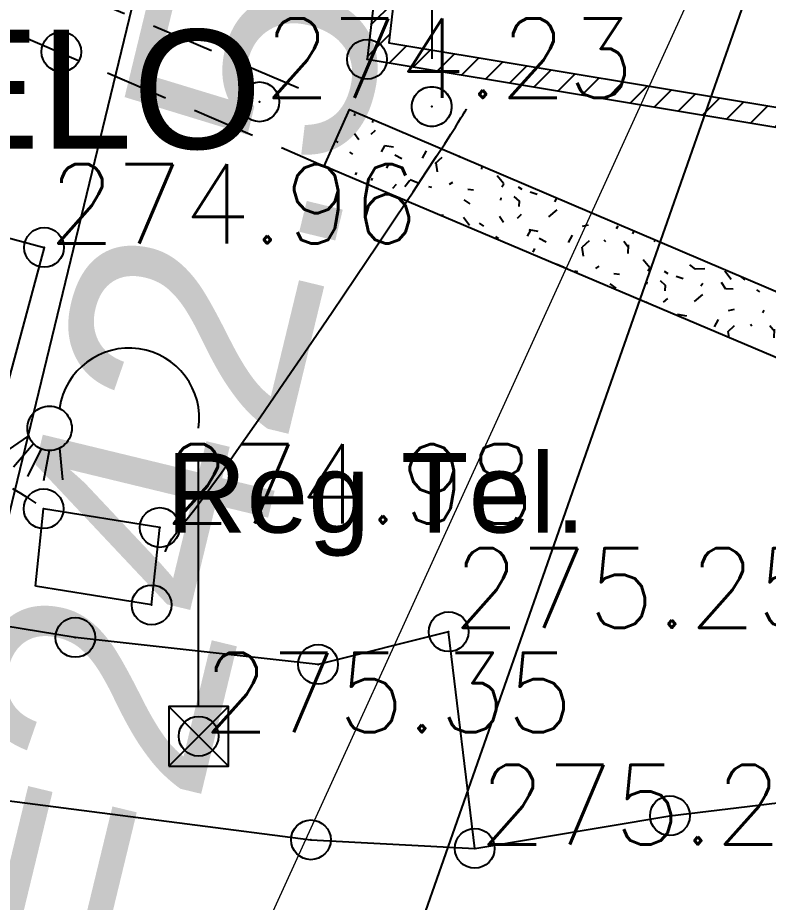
# Model space of a CAD drawing. Header units: millimetres. Extents: x 524954 to 526204, y 9523489 to 9524010.
# Drawn here: x 525437.67 to 525447.11, y 9523687.3 to 9523698.43 of the extents above; entities that cross this region are included whole.
import ezdxf
from ezdxf.enums import TextEntityAlignment as Align

# ---------------------------------------------------------------- set-up
doc = ezdxf.new("R2010")
doc.units = ezdxf.units.MM
doc.header["$PDMODE"] = 32
doc.header["$PDSIZE"] = 0.5
doc.linetypes.add('CACHE2', pattern=[4.7625, 3.175, -1.5875])
for name, color, linetype in [('Bati', 6, 'Continuous'), ('Bati_H', 1, 'Continuous'), ('Bord_Route_Existante', 6, 'Continuous'), ('Caniveau', 5, 'CACHE2'), ('Cloture', 7, 'Continuous'), ('CN_05_00', 6, 'Continuous'), ('Murs', 1, 'Continuous'), ('Regard', 5, 'Continuous'), ("Route - Bretelle d'entrée - Textes - Arcs", 5, 'Continuous'), ('Route - Bretelle de sortie - Construction', 7, 'Continuous'), ('Route - Bretelle de sortie - Textes - Arcs', 7, 'Continuous'), ('Réseau_Electrique', 1, 'CACHE2'), ('TopoAlt', 3, 'Continuous'), ('TOPOJIS', 7, 'Continuous'), ('Toponomie', 7, 'CACHE2')]:
    doc.layers.add(name, color=color, linetype=linetype)
doc.layers.add('Bord_Route_Existante_POLY3D', color=6, linetype='Continuous', plot=False)
doc.layers.add('Trottoir', color=7, linetype='Continuous', true_color=0xff6666)
doc.styles.add('Affichages route', font='arial.ttf', dxfattribs={"height": 0.5})
doc.styles.add('Cotation', font='arial.ttf')
doc.styles.add('Simplex 1.0', font='Simplex.shx', dxfattribs={"width": 0.99, "height": 1})
doc.styles.get("Standard").update_dxf_attribs({"font": 'arial.ttf'})
doc.dimstyles.new('BRAZZAVILLE', dxfattribs={"dimtxt": 0.15, "dimasz": 0.2, "dimexe": 0.5, "dimexo": 0.5, "dimgap": 0.5, "dimtad": 0, "dimzin": 0, "dimdsep": 46, "dimtxsty": 'Cotation', "dimsah": 1, "dimcen": 0.1, "dimse1": 1, "dimse2": 1, "dimclrd": 1, "dimclre": 256, "dimclrt": 1, "dimaunit": 2, "dimazin": 0, "dimtfac": 1, "dimtdec": 4, "dimtofl": 0, "dimtmove": 0, "dimatfit": 1, "dimfxl": 1, "dimtolj": 1, "dimtzin": 0, "dimlwd": 0, "dimlwe": 0, "dimarcsym": 0})

# ---------------------------------------------------------------- blocks, each defined once
blk = doc.blocks.new('TCPOINT M')
at = {"color": 0}
blk.add_point((0, 0), dxfattribs=at)
at = {"layer": 'TopoAlt', "style": 'Simplex 1.0', "width": 0.99}
blk.add_attdef('ALT', (0.15, 0.15), '', height=1, dxfattribs=at)
blk = doc.blocks.new('e004')
at = {"color": 0}
blk.add_line((0, 3.777478), (0, 0.25), dxfattribs=at)
for points in [[(-1.096503, 3.137365), (-1.096503, 3.412949), (1.096503, 4.142007), (1.096503, 4.417591)], [(-1.096503, 2.861781), (-1.096503, 3.137365), (1.096503, 3.866423), (1.096503, 4.142007)]]:
    blk.add_lwpolyline(points, dxfattribs=at)
blk.add_circle((0, 0), 0.25, dxfattribs=at)
blk = doc.blocks.new('l006')
at = {"color": 0, "linetype": 'Continuous'}
for p, q in [((-0.374983, 0.374983), (0.374983, -0.374983)), ((0.374983, 0.374983), (-0.374983, -0.374983))]:
    blk.add_line(p, q, dxfattribs=at)
at = {"color": 0}
for points in [[(0, 0.374983), (0, 3.874983)], [(-2.13811, 3.780655), (-2.462092, 3.556373)], [(-2.076053, 3.680811), (-2.327604, 3.38372)], [(-1.982361, 3.616916), (-2.1506, 3.266515)], [(-1.881771, 3.595557), (-1.952051, 3.211468)], [(-1.751571, 3.624204), (-1.711147, 3.227417)]]:
    blk.add_lwpolyline(points, dxfattribs=at)
at = {"color": 0, "linetype": 'Continuous'}
blk.add_lwpolyline([(-0.374983, -0.374983), (0.374983, -0.374983), (0.374983, 0.374983), (-0.374983, 0.374983)], close=True, dxfattribs=at)
at = {"color": 0}
blk.add_circle((-1.875, 3.874983), 0.279508, dxfattribs=at)
blk.add_arc((-0.875, 3.999983), 0.883883, 351.869898, 171.869898, dxfattribs=at)
blk = doc.blocks.new('*D61')
at = {"layer": 'Defpoints', "color": 0, "transparency": 16777216}
for p in [(525446.579, 9523699.692), (525365.743, 9523685.911), (525427.473, 9523657.774)]:
    blk.add_point(p, dxfattribs=at)
at = {"layer": 'Route - Bretelle de sortie - Construction', "color": 1, "lineweight": 0, "transparency": 16777216}
for p, q in [((525365.951, 9523686.366), (525385.057, 9523728.283)), ((525387.579, 9523726.584), (525399.8, 9523721.013)), ((525443.849, 9523700.936), (525431.628, 9523706.506)), ((525427.68, 9523658.229), (525446.786, 9523700.147))]:
    blk.add_line(p, q, dxfattribs=at)
at = {"layer": 'Route - Bretelle de sortie - Construction', "color": 1, "transparency": 16777216}
for points in [[(525387.786, 9523727.039), (525387.372, 9523726.129), (525384.849, 9523727.828)], [(525444.056, 9523701.391), (525443.642, 9523700.481), (525446.579, 9523699.692)]]:
    blk.add_solid(points, dxfattribs=at)
at = {"layer": 'Route - Bretelle de sortie - Construction', "color": 1, "transparency": 16777216, "insert": (525415.714, 9523713.76), "char_height": 3, "attachment_point": 5, "rotation": 335.4966, "style": 'Cotation'}
blk.add_mtext("\\A1;Zone d'acélération\\P70.00 m", dxfattribs=at)

msp = doc.modelspace()

# ---------------------------------------------------------------- hatches: boundary and pattern name
at = {"layer": 'Bati_H'}
h = msp.add_hatch(dxfattribs=at)
h.set_pattern_fill('_U', color=256, scale=2, angle=-60.1197, style=0, pattern_type=0)
h.set_pattern_definition([(299.88032054, (0, 0), (1.73413582814, 0.99637991226), [])])
h.paths.add_polyline_path([(525438, 9523695.543), (525437.343, 9523693.111), (525432.769, 9523694.21), (525433.468, 9523696.796), (525433.461, 9523696.769)])
at = {"layer": 'Caniveau', "linetype": 'ByBlock', "ltscale": 0.25}
h = msp.add_hatch(dxfattribs=at)
h.set_pattern_fill('HAIE', color=256, scale=1.5, angle=15, style=0)
h.set_pattern_definition([(124.29004622, (1.014315, 0.277555), (-15.293218087377, 22.30173716473923), [0.0905085, -31.69392165]), (176.565051177, (0.2734, 1.4903), (-1.448888739435, -0.388228567652), [0.094695, -4.64872149026]), (121.927513064, (0.17885, 1.496014), (-10.8425263371845, 17.28263934204195), [0.10269, -35.95975584045]), (126.250505507, (0.631744, 0.169275), (-4.8389203171242, 6.4679865618761), [0.1297425, -28.8400693737]), (43.4429286244, (0.21172, 0.96068), (13.6084047277852, 12.96384668075138), [0.11664, -40.82539219185]), (98.6598082541, (0.22912, 0.84592), (-0.3882285676543, 1.448888739434), [0.11607, -13.4670077072]), (43.0724869359, (0.83904, 1.70824), (16.1179536390994, 15.18919255559585), [0.0726255, -25.4273745]), (84.4439547804, (1.2538, 0.40807), (0.2842030364745, 4.7348947859612), [0.07305, -12.74295561798]), (137.905242923, (1.256676, 0.479656), (-4.0624631818282, 3.57020908299136), [0.086475, -30.28621009695]), (150, (1.2926, 0.6264), (-1.44888873943, -0.38822856765), [0.0544155, -2.06690484356]), (171.250505507, (1.131025, 1.543215), (-25.89981980446587, 3.93056409362894), [0.116805, -40.85269585125]), (60, (0.9734, 1.4876), (-0.38822856765, 1.44888873943), [0.084633, -2.03668734356]), (63.3664606634, (1.04099, 1.2846), (7.0363926348268, 14.3087098890701), [0.05142, -18.0109718682]), (49.6951535312, (1.11781, 1.03094), (11.7712874207194, 14.02450685250895), [0.067575, -23.6495074512]), (143.290163192, (0.422714, 1.609965), (-7.7366977959753, 5.69152942658283), [0.06918, -36.2419753107]), (87.2553283749, (0.785944, 0.848996), (1.60119268767716, 34.5931522410971), [0.11217, -39.2610442452]), (130.346175942, (0.79134, 0.96101), (-2.2253458747472, 2.50954891121583), [0.08988, -31.4458140624]), (130.016893478, (1.06139, 0.69732), (-2.2253458747352, 2.5095489112154), [0.13194, -24.6974780358]), (56.1859251657, (1.03597, 0.65945), (1.060660171784, 1.837117307093), [0.045405, -15.89981371905]), (78.434948823, (1.0232, 0.49226), (-0.388228567653, 1.448888739434), [0.0286695, -3.32543246625]), (146.185925166, (0.63713, 0.44636), (-1.8371173070985, 1.0606601717743), [0.090855, -15.85436371905]), (174.44395478, (0.67993, 0.61705), (-4.7348947859592, 0.2842030365075), [0.073053, -12.74295261798]), (34.7988763545, (0.392334, 0.69927), (14.38486186310108, 10.06606920187948), [0.050085, -39.8059057668]), (131.565051177, (0.5082, 1.0268), (-1.837117307086, 1.060660171782), [0.0286695, -3.32543246625]), (60, (0.6443, 1.196), (-0.38822856765, 1.44888873943), [0.0362775, -2.08504284356]), (71.309932474, (0.8487, 1.12684), (0.672431604126, 3.28600604652), [0.0308685, -5.3774584132]), (146.185925166, (0.60991, 1.45669), (-1.8371173070985, 1.0606601717743), [0.045465, -15.89975371905]), (15, (0.216, 1.2225), (-0.38822856765, 1.44888873943), [0.075, -1.425]), (161.309932474, (0.03296, 0.1739), (-3.28600604652, 0.672431604126), [0.092355, -5.3159719132]), (158.130102354, (-0.01632, 0.7048), (-5.123123353604, 1.73309177592), [0.106836, -7.393164]), (51.3843518158, (-0.178414, 0.66585), (4.63086925477394, 5.8995804889095), [0.1008255, -35.3004456636]), (151.73570459, (-0.18076, 0.988105), (-29.0056483458238, 15.52167400838734), [0.099864, -34.91798859]), (40.7099537808, (-0.21255, 1.33803), (2.5095489112126, 2.2253458747396), [0.13764, -44.81233219125]), (142.405356631, (0.18647, 0.29455), (-19.53585877371486, 14.9532679362278), [0.0915, -32.0099018385]), (60, (0.2564, 0.0833), (-0.38822856765, 1.44888873943), [0.0423165, -2.07900384355]), (168.434948823, (0.15775, 0.6497), (-1.448888739433, -0.388228567656), [0.0381525, -3.31594946625]), (182.471192291, (0.30467, 0.29967), (-7.632672264823, -0.492254098855), [0.11832, -13.71099668593]), (60, (0.0374, 1.0194), (-0.38822856765, 1.44888873943), [0.1060665, -2.01525384356])])
h.paths.add_polyline_path([(525441.546, 9523696.558), (525457.897, 9523689.63), (525458.222, 9523690.29), (525441.842, 9523697.279)])
at = {"layer": 'Murs'}
h = msp.add_hatch(dxfattribs=at)
h.set_pattern_fill('_U', color=256, scale=0.25, angle=45, style=0, pattern_type=0)
h.set_pattern_definition([(45, (0, 0), (-0.1767766952966, 0.1767766952966), [])])
h.paths.add_polyline_path([(525522.555, 9523687.796), (525522.639, 9523687.56), (525524.417, 9523688.127), (525534.444, 9523697.48), (525538.88, 9523701.582), (525556.931, 9523721.969), (525565.292, 9523745.035), (525568.286, 9523770.89), (525545.427, 9523933.532), (525528.838, 9523924.181), (525528.961, 9523923.963), (525545.231, 9523933.134), (525568.034, 9523770.886), (525565.047, 9523745.093), (525556.712, 9523722.099), (525538.701, 9523701.757), (525534.274, 9523697.663), (525524.287, 9523688.348)])
edge = h.paths.add_edge_path()
edge.add_arc((525513.309, 9523684.532), 4.988, 18.2796, 21.1532)
edge.add_line((525517.961, 9523686.332), (525517.818, 9523686.286))
edge.add_arc((525522.648, 9523687.534), 4.988, 194.4849, 197.358)
edge.add_line((525517.887, 9523686.046), (525518.045, 9523686.096))
h.paths.add_polyline_path([(525458.446, 9523694.792), (525458.399, 9523694.546), (525477.143, 9523690.173), (525481.933, 9523689.115), (525509.622, 9523683.346), (525511.515, 9523684.015), (525513.294, 9523684.582), (525513.225, 9523684.822), (525511.436, 9523684.252), (525509.605, 9523683.605), (525481.985, 9523689.36), (525477.198, 9523690.416), (525458.455, 9523694.789)])
h.paths.add_polyline_path([(525447.773, 9523696.954), (525447.834, 9523697.197), (525447.731, 9523697.22), (525442.338, 9523698.118), (525447.975, 9523746.854), (525452.972, 9523788.945), (525457.062, 9523821.504), (525456.814, 9523821.536), (525452.724, 9523788.976), (525447.727, 9523746.883), (525442.062, 9523697.91), (525447.683, 9523696.975)])

# ---------------------------------------------------------------- linework, layer by layer
at = {"layer": 'Bati', "flags": 128}
msp.add_lwpolyline([(525438, 9523695.543), (525437.343, 9523693.111), (525432.769, 9523694.21), (525433.468, 9523696.796), (525433.461, 9523696.769)], close=True, dxfattribs=at)
at = {"layer": 'Bord_Route_Existante', "flags": 128}
msp.add_lwpolyline([(525346.028, 9523732.316), (525354.526, 9523727.648), (525363.335, 9523722.699), (525371.321, 9523718.172), (525376.652, 9523715.38), (525382.142, 9523712.183), (525395.856, 9523704.828), (525395.856, 9523704.828), (525401.71, 9523701.801), (525409.985, 9523697.903), (525415.84, 9523695.278), (525430.215, 9523690), (525436.684, 9523688.694), (525441.356, 9523688.089), (525443.417, 9523687.982), (525445.872, 9523688.393), (525453.234, 9523689.279), (525457.776, 9523689.385), (525461.814, 9523688.848), (525465.727, 9523687.872)], dxfattribs=at)
at = {"layer": 'Bord_Route_Existante_POLY3D'}
msp.add_polyline3d([(525346.028, 9523732.316, 275.46), (525354.526, 9523727.648, 275.47), (525363.335, 9523722.699, 275.37), (525367, 9523720.706, 275.53), (525371.321, 9523718.172, 275.27), (525376.652, 9523715.38, 275.35), (525382.142, 9523712.183, 275.29), (525395.856, 9523704.828, 275.12), (525401.71, 9523701.801, 275.14), (525409.985, 9523697.903, 275.09), (525415.84, 9523695.278, 275.11), (525429.83, 9523690.162, 275.22), (525430.215, 9523690, 275.11), (525436.684, 9523688.694, 275.19), (525441.356, 9523688.089, 275.23), (525443.417, 9523687.982, 275.24), (525445.872, 9523688.393, 275.25), (525453.234, 9523689.279, 275.18), (525457.776, 9523689.385, 275.17), (525461.814, 9523688.848, 275.18), (525465.727, 9523687.872, 275.24)], dxfattribs=at)
at = {"layer": 'Caniveau', "ltscale": 0.25, "flags": 128}
for points in [[(525399.312, 9523719.279), (525401.378, 9523718.265), (525411.902, 9523719.59), (525412.827, 9523719.669), (525425.042, 9523714.005), (525427.205, 9523711.212), (525431.084, 9523706.232), (525436.322, 9523699.997), (525436.838, 9523699.446), (525438.528, 9523698.693), (525441.418, 9523697.459)], [(525398.471, 9523717.204), (525401.362, 9523717.523), (525412.641, 9523718.932), (525424.455, 9523713.369), (525426.614, 9523710.722), (525430.495, 9523705.754), (525435.745, 9523699.498), (525436.337, 9523698.799), (525441.525, 9523696.567)]]:
    msp.add_lwpolyline(points, dxfattribs=at)
at = {"layer": 'Caniveau', "linetype": 'ByBlock', "ltscale": 0.25, "flags": 128}
msp.add_lwpolyline([(525458.099, 9523689.545), (525441.525, 9523696.567), (525441.842, 9523697.279), (525458.222, 9523690.29), (525458.099, 9523689.545)], dxfattribs=at)
at = {"layer": 'Cloture', "flags": 128}
for points in [[(525456.814, 9523821.536), (525452.724, 9523788.976), (525447.727, 9523746.883), (525442.062, 9523697.91), (525447.683, 9523696.975), (525447.773, 9523696.954)], [(525457.062, 9523821.504), (525452.972, 9523788.945), (525447.975, 9523746.854), (525442.338, 9523698.118), (525447.731, 9523697.22), (525447.834, 9523697.197)]]:
    msp.add_lwpolyline(points, dxfattribs=at)
at = {"layer": 'CN_05_00', "elevation": 275, "flags": 128}
for points in [[(525439.527, 9523691.713), (525439.529, 9523691.72), (525439.553, 9523691.781), (525439.577, 9523691.83), (525439.606, 9523691.876), (525439.647, 9523691.931), (525439.704, 9523692.004), (525439.785, 9523692.107), (525439.895, 9523692.251), (525440.04, 9523692.446), (525440.226, 9523692.704), (525440.456, 9523693.03), (525440.723, 9523693.413), (525441.013, 9523693.834), (525441.317, 9523694.279), (525441.623, 9523694.728), (525441.919, 9523695.166), (525442.195, 9523695.576), (525442.439, 9523695.939), (525442.642, 9523696.244), (525442.807, 9523696.493), (525442.938, 9523696.692), (525443.04, 9523696.848), (525443.116, 9523696.968), (525443.173, 9523697.057), (525443.214, 9523697.123), (525443.244, 9523697.172), (525443.267, 9523697.209), (525443.284, 9523697.237), (525443.296, 9523697.257), (525443.304, 9523697.27), (525443.309, 9523697.278), (525443.312, 9523697.283), (525443.313, 9523697.284), (525443.313, 9523697.284)], [(525437.603, 9523692.511), (525437.704, 9523692.453), (525437.785, 9523692.402), (525437.847, 9523692.359), (525437.895, 9523692.325)]]:
    msp.add_lwpolyline(points, dxfattribs=at)
at = {"layer": 'Regard', "flags": 128}
for points in [[(525437.891, 9523691.282), (525437.994, 9523692.255)], [(525439.455, 9523692.019), (525437.994, 9523692.255)], [(525439.353, 9523691.045), (525439.455, 9523692.019)], [(525439.353, 9523691.045), (525437.891, 9523691.282)]]:
    msp.add_lwpolyline(points, dxfattribs=at)
at = {"layer": "Route - Bretelle d'entrée - Textes - Arcs"}
msp.add_line((525429.352, 9523658.341), (525445.849, 9523726.37), dxfattribs=at)
at = {"layer": 'Route - Bretelle de sortie - Textes - Arcs'}
msp.add_line((525424.782, 9523635.753), (525447.924, 9523701.817), dxfattribs=at)
at = {"layer": 'Trottoir', "flags": 128}
msp.add_lwpolyline([(525443.417, 9523687.982), (525443.089, 9523690.708), (525441.447, 9523690.297), (525438.393, 9523690.636), (525435.464, 9523691.114), (525430.828, 9523692.118)], dxfattribs=at)

# ---------------------------------------------------------------- block references
at = {"layer": 'Réseau_Electrique'}
for name, p in [('e004', (525442.876, 9523697.315)), ('l006', (525439.944, 9523689.393, 276.42))]:
    msp.add_blockref(name, p, dxfattribs=at)
at = {"layer": 'TOPOJIS'}
ref = msp.add_blockref('TCPOINT M', (525440.709, 9523697.375, 274.23), dxfattribs=at)
ref.add_attrib('ALT', '274.23', (525440.759, 9523697.425, 274.23), dxfattribs={"layer": 'TopoAlt', "height": 1, "style": 'Simplex 1.0', "width": 0.99})
for p in [(525438.217, 9523698.005, 274.96), (525442.062, 9523697.91, 275.02), (525442.876, 9523697.315, 274.97), (525437.994, 9523692.255, 275), (525439.353, 9523691.045, 275), (525438.393, 9523690.636, 275.32), (525441.447, 9523690.297, 275.36), (525445.872, 9523688.393, 275.25), (525441.356, 9523688.089, 275.23)]:
    msp.add_blockref('TCPOINT M', p, dxfattribs=at)
ref = msp.add_blockref('TCPOINT M', (525438, 9523695.543, 274.96), dxfattribs=at)
ref.add_attrib('ALT', '274.96', (525438.05, 9523695.593, 274.96), dxfattribs={"layer": 'TopoAlt', "height": 1, "style": 'Simplex 1.0', "width": 0.99})
ref = msp.add_blockref('TCPOINT M', (525439.455, 9523692.019, 274.98), dxfattribs=at)
ref.add_attrib('ALT', '274.98', (525439.505, 9523692.069, 274.98), dxfattribs={"layer": 'TopoAlt', "height": 1, "style": 'Simplex 1.0', "width": 0.99})
ref = msp.add_blockref('TCPOINT M', (525443.089, 9523690.708, 275.25), dxfattribs=at)
ref.add_attrib('ALT', '275.25', (525443.139, 9523690.758, 275.25), dxfattribs={"layer": 'TopoAlt', "height": 1, "style": 'Simplex 1.0', "width": 0.99})
ref = msp.add_blockref('TCPOINT M', (525439.944, 9523689.393, 275.35), dxfattribs=at)
ref.add_attrib('ALT', '275.35', (525439.994, 9523689.443, 275.35), dxfattribs={"layer": 'TopoAlt', "height": 1, "style": 'Simplex 1.0', "width": 0.99})
ref = msp.add_blockref('TCPOINT M', (525443.417, 9523687.982, 275.24), dxfattribs=at)
ref.add_attrib('ALT', '275.24', (525443.467, 9523688.032, 275.24), dxfattribs={"layer": 'TopoAlt', "height": 1, "style": 'Simplex 1.0', "width": 0.99})

# ---------------------------------------------------------------- texts
at = {"layer": "Route - Bretelle d'entrée - Textes - Arcs", "style": 'Affichages route'}
msp.add_text('R=242.5', height=3, rotation=76.3797, dxfattribs=at).set_placement((525437.601, 9523691.606), align=Align.TOP_CENTER)
at = {"layer": 'Toponomie', "width": 42.68298, "attachment_point": 1}
for s, insert, char_height in [('COGELO', (525431.777, 9523698.284), 1.5), ('Reg Tel.', (525439.537, 9523692.955), 1)]:
    msp.add_mtext(s, dxfattribs=dict(at, insert=insert, char_height=char_height))

# ---------------------------------------------------------------- dimensions: what is measured, and where the dimension line sits
at = {"layer": 'Route - Bretelle de sortie - Construction'}
dim = msp.add_aligned_dim(p1=(525365.743, 9523685.911), p2=(525427.473, 9523657.774), distance=46.066, text="Zone d'acélération\\P70.00 m", dimstyle='BRAZZAVILLE', override={"dimtxt": 3, "dimasz": 3, "dimse1": 0, "dimse2": 0, "dimclre": 1}, dxfattribs=at)
dim.commit()
dim.dimension.update_dxf_attribs({"geometry": '*D61', "text_midpoint": (525415.714, 9523713.76)})

doc.saveas('drawing.dxf')
